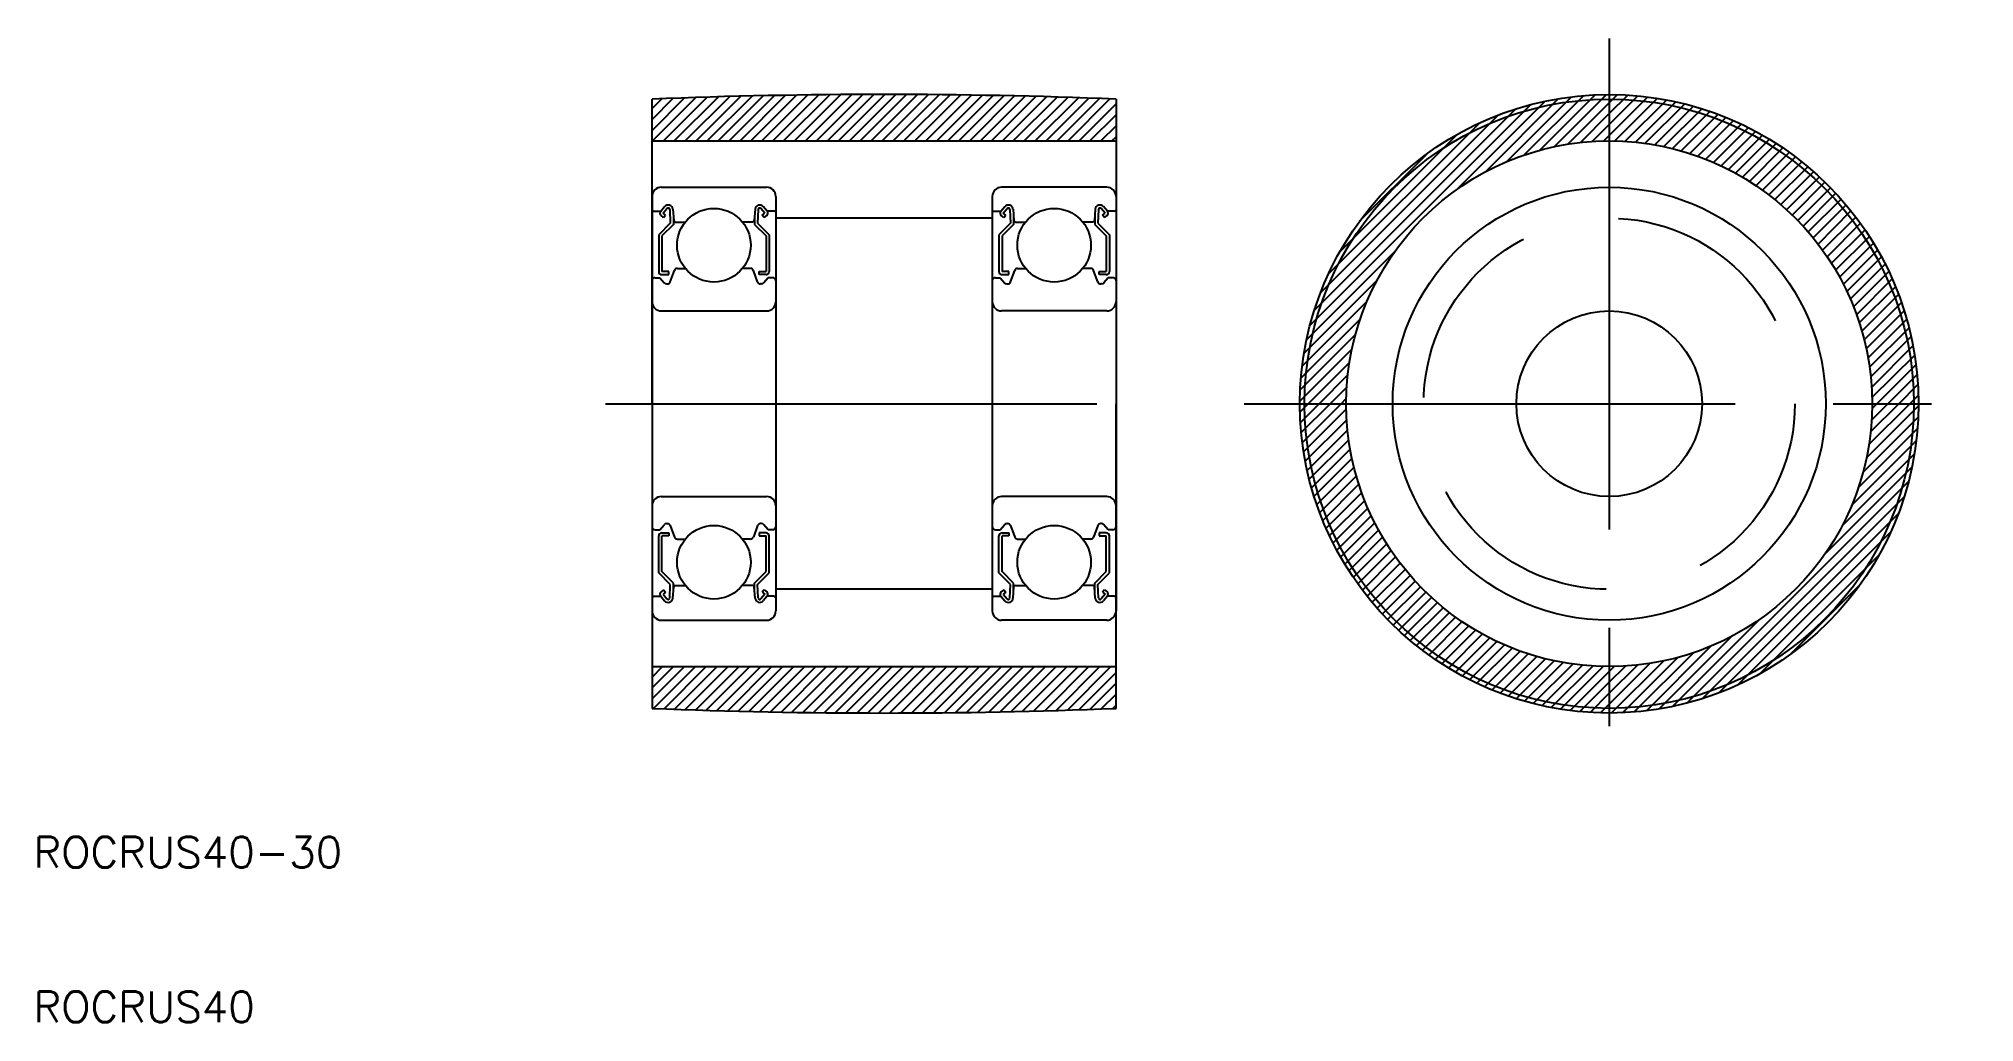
# Model space of a CAD drawing. Extents: x 10 to 135, y 10 to 74.
import ezdxf

# ---------------------------------------------------------------- set-up
doc = ezdxf.new("R2010")
doc.units = 0
doc.linetypes.add('CENTER', pattern=[50.8, 31.75, -6.35, 6.35, -6.35])
doc.linetypes.add('DASHED', pattern=[19.05, 12.7, -6.35])
doc.layers.get('0').update_dxf_attribs({"linetype": 'CONTINUOUS'})
doc.layers.add('CENTER', color=1, linetype='CENTER')
doc.styles.get("Standard").update_dxf_attribs({"font": 'txt.shx', "bigfont": 'extfont.shx'})

# ---------------------------------------------------------------- blocks, each defined once
blk = doc.blocks.new('*X3')
at = {"color": 0, "linetype": 'CONTINUOUS'}
for p, q in [((50, 67.68), (52.1, 69.78)), ((50, 68.38), (51.37, 69.75)), ((50, 69.09), (50.63, 69.72)), ((50.03, 67), (52.83, 69.8)), ((50.74, 67), (53.56, 69.83)), ((51.44, 67), (54.29, 69.85)), ((52.15, 67), (55.02, 69.87)), ((52.86, 67), (55.74, 69.89)), ((53.56, 67), (56.47, 69.9)), ((54.27, 67), (57.19, 69.92)), ((54.98, 67), (57.91, 69.93)), ((55.69, 67), (58.63, 69.95)), ((56.39, 67), (59.35, 69.96)), ((57.1, 67), (60.07, 69.97)), ((57.81, 67), (60.78, 69.98)), ((58.51, 67), (61.5, 69.98)), ((59.22, 67), (62.21, 69.99)), ((59.93, 67), (62.92, 69.99)), ((60.64, 67), (63.63, 70)), ((61.34, 67), (64.34, 70)), ((62.05, 67), (65.05, 70)), ((62.76, 67), (65.76, 70)), ((63.46, 67), (66.46, 70)), ((64.17, 67), (67.17, 69.99)), ((64.88, 67), (67.87, 69.99)), ((65.59, 67), (68.57, 69.98)), ((66.29, 67), (69.27, 69.98)), ((67, 67), (69.97, 69.97)), ((67.71, 67), (70.66, 69.96)), ((68.41, 67), (71.36, 69.95)), ((69.12, 67), (72.05, 69.93)), ((69.83, 67), (72.75, 69.92)), ((70.54, 67), (73.44, 69.91)), ((71.24, 67), (74.13, 69.89)), ((71.95, 67), (74.82, 69.87)), ((72.66, 67), (75.51, 69.85)), ((73.36, 67), (76.2, 69.83)), ((74.07, 67), (76.88, 69.81)), ((74.78, 67), (77.57, 69.79)), ((75.49, 67), (78.25, 69.77)), ((76.19, 67), (78.93, 69.74)), ((76.9, 67), (79.61, 69.72)), ((77.61, 67), (80, 69.39)), ((92.54, 55.06), (106.82, 69.35)), ((92.83, 56.06), (105.83, 69.06)), ((102.04, 63.86), (107.75, 69.57)), ((103.89, 65), (108.62, 69.73)), ((105.25, 65.65), (109.45, 69.85)), ((106.39, 66.09), (110.24, 69.93)), ((107.41, 66.4), (110.99, 69.98)), ((108.35, 66.63), (111.72, 70)), ((109.21, 66.79), (111.89, 69.46)), ((111.89, 69.46), (112.42, 69.99)), ((111.89, 68.76), (113.1, 69.96)), ((111.89, 68.05), (113.75, 69.91)), ((111.89, 67.34), (114.39, 69.84)), ((112.25, 67), (115.01, 69.76)), ((112.93, 66.97), (115.61, 69.65)), ((113.58, 66.92), (116.2, 69.53)), ((114.22, 66.84), (116.77, 69.4)), ((114.83, 66.74), (117.33, 69.25)), ((115.42, 66.63), (117.87, 69.08)), ((115.99, 66.5), (118.41, 68.91)), ((78.31, 67), (80, 68.69)), ((79.02, 67), (80, 67.98)), ((93.21, 57.15), (104.74, 68.68)), ((93.72, 58.37), (103.52, 68.16)), ((110.03, 66.9), (111.89, 68.76)), ((110.81, 66.97), (111.89, 68.05)), ((116.55, 66.35), (118.93, 68.72)), ((117.1, 66.18), (119.43, 68.52)), ((117.62, 66), (119.93, 68.31)), ((118.14, 65.81), (120.42, 68.09)), ((118.64, 65.6), (120.89, 67.86)), ((119.12, 65.38), (121.36, 67.62)), ((79.73, 67), (80, 67.27)), ((94.46, 59.81), (102.07, 67.43)), ((111.54, 67), (111.89, 67.34)), ((119.6, 65.15), (121.81, 67.36)), ((120.06, 64.91), (122.26, 67.1)), ((120.51, 64.65), (122.69, 66.83)), ((120.95, 64.38), (123.12, 66.55)), ((95.74, 61.8), (100.09, 66.15)), ((121.38, 64.1), (123.54, 66.26)), ((121.8, 63.81), (123.94, 65.96)), ((122.2, 63.51), (124.34, 65.65)), ((122.6, 63.2), (124.73, 65.33)), ((122.98, 62.88), (125.11, 65.01)), ((123.36, 62.55), (125.48, 64.67)), ((123.72, 62.2), (125.84, 64.33)), ((124.08, 61.85), (126.2, 63.97)), ((124.42, 61.49), (126.54, 63.61)), ((124.75, 61.11), (126.88, 63.24)), ((125.08, 60.73), (127.21, 62.86)), ((125.39, 60.33), (127.52, 62.47)), ((125.69, 59.93), (127.83, 62.07)), ((125.98, 59.51), (128.13, 61.67)), ((126.26, 59.08), (128.43, 61.25)), ((126.53, 58.64), (128.71, 60.82)), ((126.78, 58.19), (128.98, 60.39)), ((92.32, 54.14), (98.03, 59.85)), ((127.03, 57.73), (129.24, 59.94)), ((127.26, 57.26), (129.49, 59.49)), ((127.48, 56.77), (129.74, 59.03)), ((92.16, 53.27), (96.89, 58)), ((127.69, 56.27), (129.97, 58.55)), ((127.88, 55.76), (130.19, 58.07)), ((92.04, 52.44), (96.24, 56.64)), ((128.06, 55.23), (130.4, 57.57)), ((128.23, 54.69), (130.6, 57.06)), ((128.38, 54.13), (130.79, 56.54)), ((91.96, 51.65), (95.8, 55.5)), ((128.51, 53.56), (130.96, 56.01)), ((128.63, 52.97), (131.13, 55.47)), ((91.91, 50.9), (95.49, 54.48)), ((128.72, 52.36), (131.28, 54.91)), ((128.8, 51.73), (131.41, 54.34)), ((91.89, 50.17), (95.26, 53.54)), ((92.43, 50), (95.1, 52.67)), ((128.86, 51.07), (131.53, 53.75)), ((128.88, 50.4), (131.64, 53.15)), ((93.13, 50), (94.99, 51.86)), ((129.2, 50), (131.73, 52.53)), ((129.9, 50), (131.8, 51.9)), ((93.84, 50), (94.92, 51.08)), ((94.55, 50), (94.89, 50.34)), ((130.61, 50), (131.85, 51.24)), ((131.32, 50), (131.88, 50.56)), ((91.9, 49.47), (92.43, 50)), ((91.93, 48.79), (93.13, 50)), ((91.98, 48.14), (93.84, 50)), ((92.05, 47.5), (94.55, 50)), ((92.13, 46.88), (94.89, 49.64)), ((92.24, 46.28), (94.92, 48.96)), ((128.3, 45.57), (131.87, 49.14)), ((128.53, 46.5), (131.89, 49.86)), ((128.68, 47.37), (131.32, 50)), ((128.79, 48.18), (130.61, 50)), ((128.86, 48.95), (129.9, 50)), ((128.89, 49.69), (129.2, 50)), ((92.36, 45.69), (94.97, 48.3)), ((92.49, 45.12), (95.05, 47.67)), ((127.56, 43.42), (131.74, 47.6)), ((127.99, 44.56), (131.82, 48.39)), ((92.64, 44.56), (95.15, 47.06)), ((92.81, 44.02), (95.26, 46.47)), ((126.93, 42.08), (131.63, 46.77)), ((92.98, 43.48), (95.39, 45.89)), ((93.17, 42.96), (95.54, 45.34)), ((125.83, 40.27), (131.47, 45.91)), ((93.37, 42.46), (95.71, 44.79)), ((93.58, 41.96), (95.89, 44.27)), ((116.91, 30.64), (131.25, 44.98)), ((117.9, 30.92), (130.97, 43.99)), ((93.8, 41.47), (96.08, 43.75)), ((94.03, 41), (96.29, 43.25)), ((94.27, 40.53), (96.51, 42.77)), ((118.98, 31.3), (130.59, 42.91)), ((94.52, 40.08), (96.74, 42.29)), ((94.79, 39.63), (96.98, 41.83)), ((95.06, 39.2), (97.24, 41.38)), ((120.19, 31.81), (130.08, 41.69)), ((95.34, 38.77), (97.51, 40.94)), ((95.63, 38.35), (97.79, 40.51)), ((95.93, 37.95), (98.07, 40.09)), ((121.63, 32.53), (129.36, 40.26)), ((96.24, 37.55), (98.38, 39.69)), ((96.56, 37.16), (98.69, 39.29)), ((96.88, 36.78), (99.01, 38.9)), ((97.22, 36.41), (99.34, 38.53)), ((97.56, 36.04), (99.68, 38.17)), ((97.92, 35.69), (100.04, 37.81)), ((123.56, 33.76), (128.13, 38.33)), ((98.28, 35.35), (100.4, 37.47)), ((98.65, 35.01), (100.78, 37.14)), ((99.03, 34.68), (101.16, 36.81)), ((99.42, 34.36), (101.56, 36.5)), ((99.82, 34.06), (101.96, 36.2)), ((100.22, 33.75), (102.38, 35.91)), ((100.64, 33.46), (102.81, 35.63)), ((101.06, 33.18), (103.24, 35.36)), ((101.5, 32.91), (103.69, 35.11)), ((115.98, 30.42), (121.62, 36.06)), ((101.94, 32.65), (104.16, 34.86)), ((102.4, 32.4), (104.63, 34.63)), ((102.86, 32.15), (105.12, 34.41)), ((103.34, 31.92), (105.62, 34.2)), ((103.82, 31.7), (106.13, 34.01)), ((104.32, 31.49), (106.66, 33.83)), ((113.5, 30.07), (117.33, 33.9)), ((114.29, 30.14), (118.47, 34.33)), ((115.11, 30.26), (119.81, 34.96)), ((50, 30.91), (52.09, 33)), ((50, 31.62), (51.38, 33)), ((50, 32.32), (50.68, 33)), ((50.1, 30.3), (52.8, 33)), ((50.78, 30.27), (53.51, 33)), ((51.46, 30.24), (54.21, 33)), ((52.14, 30.22), (54.92, 33)), ((52.83, 30.2), (55.63, 33)), ((53.51, 30.18), (56.33, 33)), ((54.2, 30.16), (57.04, 33)), ((54.89, 30.14), (57.75, 33)), ((55.57, 30.12), (58.46, 33)), ((56.26, 30.1), (59.16, 33)), ((56.96, 30.09), (59.87, 33)), ((57.65, 30.07), (60.58, 33)), ((58.34, 30.06), (61.28, 33)), ((59.04, 30.05), (61.99, 33)), ((59.74, 30.04), (62.7, 33)), ((60.43, 30.03), (63.41, 33)), ((61.13, 30.02), (64.11, 33)), ((61.83, 30.01), (64.82, 33)), ((62.54, 30.01), (65.53, 33)), ((63.24, 30), (66.23, 33)), ((63.94, 30), (66.94, 33)), ((64.65, 30), (67.65, 33)), ((65.36, 30), (68.36, 33)), ((66.06, 30), (69.06, 33)), ((66.77, 30), (69.77, 33)), ((67.48, 30.01), (70.48, 33)), ((68.2, 30.01), (71.18, 33)), ((68.91, 30.02), (71.89, 33)), ((69.63, 30.03), (72.6, 33)), ((70.34, 30.04), (73.31, 33)), ((71.06, 30.05), (74.01, 33)), ((71.78, 30.06), (74.72, 33)), ((72.5, 30.08), (75.43, 33)), ((73.22, 30.09), (76.13, 33)), ((73.95, 30.11), (76.84, 33)), ((74.67, 30.12), (77.55, 33)), ((75.4, 30.14), (78.25, 33)), ((76.13, 30.17), (78.96, 33)), ((76.86, 30.19), (79.67, 33)), ((77.59, 30.21), (80, 32.62)), ((104.83, 31.29), (107.2, 33.66)), ((105.35, 31.1), (107.76, 33.51)), ((105.88, 30.92), (108.33, 33.38)), ((106.42, 30.76), (108.92, 33.26)), ((106.98, 30.61), (109.53, 33.16)), ((107.55, 30.48), (110.16, 33.09)), ((108.14, 30.36), (110.82, 33.03)), ((108.74, 30.25), (111.49, 33)), ((109.36, 30.16), (111.89, 32.69)), ((111.89, 30.57), (114.52, 33.21)), ((111.89, 31.28), (113.71, 33.1)), ((111.89, 31.99), (112.94, 33.03)), ((111.89, 32.69), (112.2, 33)), ((112.02, 30), (115.39, 33.36)), ((112.75, 30.02), (116.32, 33.59)), ((78.32, 30.24), (80, 31.92)), ((109.99, 30.09), (111.89, 31.99)), ((79.05, 30.26), (80, 31.21)), ((79.79, 30.29), (80, 30.5)), ((110.65, 30.04), (111.89, 31.28)), ((111.33, 30.01), (111.89, 30.57))]:
    blk.add_line(p, q, dxfattribs=at)

msp = doc.modelspace()

# ---------------------------------------------------------------- linework, layer by layer
at = {"color": 7, "linetype": 'CONTINUOUS'}
for p, q in [((50, 50), (50, 69.7)), ((80, 69.7), (80, 50)), ((50, 67), (80, 67)), ((50.6, 64), (57.4, 64)), ((79.4, 64), (72.6, 64)), ((50, 63.4), (50, 36.6)), ((50.56, 62.45), (50.81, 62.75)), ((50.71, 62.32), (50.96, 62.62)), ((51.34, 62.58), (51.4, 61.84)), ((56.66, 62.58), (56.6, 61.84)), ((57.29, 62.32), (57.04, 62.62)), ((57.44, 62.45), (57.19, 62.75)), ((58, 63.4), (58, 36.6)), ((72, 63.4), (72, 36.6)), ((72.56, 62.45), (72.81, 62.75)), ((72.71, 62.32), (72.96, 62.62)), ((73.34, 62.58), (73.4, 61.84)), ((78.66, 62.58), (78.6, 61.84)), ((79.29, 62.32), (79.04, 62.62)), ((79.44, 62.45), (79.19, 62.75)), ((80, 63.4), (80, 36.6)), ((50.1, 62.45), (50.56, 62.45)), ((51.18, 61.68), (50.43, 60.93)), ((50.74, 62.04), (50.58, 62.17)), ((51.38, 61.6), (50.63, 60.85)), ((50.87, 62.19), (50.71, 62.32)), ((50.74, 62.04), (50.87, 62.19)), ((51.14, 62.56), (51.18, 61.68)), ((51.38, 62.07), (51.38, 61.6)), ((51.5, 61.75), (52.15, 61.75)), ((56.5, 61.75), (55.85, 61.75)), ((56.62, 62.07), (56.62, 61.6)), ((56.62, 61.6), (57.37, 60.85)), ((56.86, 62.56), (56.82, 61.68)), ((56.82, 61.68), (57.57, 60.93)), ((57.13, 62.19), (57.29, 62.32)), ((57.26, 62.04), (57.13, 62.19)), ((57.26, 62.04), (57.42, 62.17)), ((57.9, 62.45), (57.44, 62.45)), ((72, 62), (58, 62)), ((72.1, 62.45), (72.56, 62.45)), ((73.18, 61.68), (72.43, 60.93)), ((72.74, 62.04), (72.58, 62.17)), ((73.38, 61.6), (72.63, 60.85)), ((72.87, 62.19), (72.71, 62.32)), ((72.74, 62.04), (72.87, 62.19)), ((73.14, 62.56), (73.18, 61.68)), ((73.38, 62.07), (73.38, 61.6)), ((73.5, 61.75), (74.15, 61.75)), ((78.5, 61.75), (77.85, 61.75)), ((78.62, 62.07), (78.62, 61.6)), ((78.62, 61.6), (79.37, 60.85)), ((78.86, 62.56), (78.82, 61.68)), ((78.82, 61.68), (79.57, 60.93)), ((79.13, 62.19), (79.29, 62.32)), ((79.26, 62.04), (79.13, 62.19)), ((79.26, 62.04), (79.42, 62.17)), ((79.9, 62.45), (79.44, 62.45)), ((50.43, 60.93), (50.43, 58.55)), ((50.63, 60.85), (50.63, 58.55)), ((57.37, 60.85), (57.37, 58.55)), ((57.57, 60.93), (57.57, 58.55)), ((72.43, 60.93), (72.43, 58.55)), ((72.63, 60.85), (72.63, 58.55)), ((79.37, 60.85), (79.37, 58.55)), ((79.57, 60.93), (79.57, 58.55)), ((50.2, 58.15), (50.5, 58.15)), ((50.5, 58.15), (50.78, 57.82)), ((51.08, 58.55), (50.63, 58.55)), ((50.63, 58.35), (51.08, 58.35)), ((50.93, 57.75), (50.99, 57.75)), ((51.08, 58.35), (51.08, 58.55)), ((51.18, 57.88), (51.45, 58.62)), ((51.64, 58.75), (52.15, 58.75)), ((56.36, 58.75), (55.85, 58.75)), ((56.82, 57.88), (56.55, 58.62)), ((56.92, 58.55), (57.37, 58.55)), ((56.92, 58.35), (56.92, 58.55)), ((57.37, 58.35), (56.92, 58.35)), ((57.07, 57.75), (57.01, 57.75)), ((57.5, 58.15), (57.22, 57.82)), ((57.8, 58.15), (57.5, 58.15)), ((72.2, 58.15), (72.5, 58.15)), ((72.5, 58.15), (72.78, 57.82)), ((73.08, 58.55), (72.63, 58.55)), ((72.63, 58.35), (73.08, 58.35)), ((72.93, 57.75), (72.99, 57.75)), ((73.08, 58.35), (73.08, 58.55)), ((73.18, 57.88), (73.45, 58.62)), ((73.64, 58.75), (74.15, 58.75)), ((78.36, 58.75), (77.85, 58.75)), ((78.82, 57.88), (78.55, 58.62)), ((78.92, 58.35), (78.92, 58.55)), ((78.92, 58.55), (79.37, 58.55)), ((79.37, 58.35), (78.92, 58.35)), ((79.07, 57.75), (79.01, 57.75)), ((79.5, 58.15), (79.22, 57.82)), ((79.8, 58.15), (79.5, 58.15)), ((50.6, 56), (57.4, 56)), ((79.4, 56), (72.6, 56)), ((50, 50), (50, 30.3)), ((80, 30.3), (80, 50)), ((50.6, 44), (57.4, 44)), ((79.4, 44), (72.6, 44)), ((50.2, 41.85), (50.5, 41.85)), ((50.43, 39.07), (50.43, 41.45)), ((50.5, 41.85), (50.78, 42.18)), ((50.63, 41.65), (51.08, 41.65)), ((51.08, 41.45), (50.63, 41.45)), ((50.63, 39.15), (50.63, 41.45)), ((50.93, 42.25), (50.99, 42.25)), ((51.08, 41.65), (51.08, 41.45)), ((51.18, 42.12), (51.45, 41.38)), ((56.82, 42.12), (56.55, 41.38)), ((56.92, 41.65), (56.92, 41.45)), ((57.37, 41.65), (56.92, 41.65)), ((56.92, 41.45), (57.37, 41.45)), ((57.07, 42.25), (57.01, 42.25)), ((57.5, 41.85), (57.22, 42.18)), ((57.37, 39.15), (57.37, 41.45)), ((57.8, 41.85), (57.5, 41.85)), ((57.57, 39.07), (57.57, 41.45)), ((72.2, 41.85), (72.5, 41.85)), ((72.43, 39.07), (72.43, 41.45)), ((72.5, 41.85), (72.78, 42.18)), ((72.63, 41.65), (73.08, 41.65)), ((72.63, 39.15), (72.63, 41.45)), ((73.08, 41.45), (72.63, 41.45)), ((72.93, 42.25), (72.99, 42.25)), ((73.08, 41.65), (73.08, 41.45)), ((73.18, 42.12), (73.45, 41.38)), ((78.82, 42.12), (78.55, 41.38)), ((78.92, 41.65), (78.92, 41.45)), ((79.37, 41.65), (78.92, 41.65)), ((78.92, 41.45), (79.37, 41.45)), ((79.07, 42.25), (79.01, 42.25)), ((79.5, 41.85), (79.22, 42.18)), ((79.37, 39.15), (79.37, 41.45)), ((79.8, 41.85), (79.5, 41.85)), ((79.57, 39.07), (79.57, 41.45)), ((51.64, 41.25), (52.15, 41.25)), ((51.77, 41.25), (51.77, 41.25)), ((51.89, 41.25), (51.89, 41.25)), ((56.36, 41.25), (55.85, 41.25)), ((73.64, 41.25), (74.15, 41.25)), ((78.36, 41.25), (77.85, 41.25)), ((78.11, 41.25), (78.11, 41.25)), ((78.23, 41.25), (78.23, 41.25)), ((51.18, 38.32), (50.43, 39.07)), ((51.38, 38.4), (50.63, 39.15)), ((56.62, 38.4), (57.37, 39.15)), ((56.82, 38.32), (57.57, 39.07)), ((73.18, 38.32), (72.43, 39.07)), ((73.38, 38.4), (72.63, 39.15)), ((78.62, 38.4), (79.37, 39.15)), ((78.82, 38.32), (79.57, 39.07)), ((50.1, 37.55), (50.56, 37.55)), ((50.56, 37.55), (50.81, 37.25)), ((50.74, 37.96), (50.58, 37.83)), ((50.87, 37.81), (50.71, 37.68)), ((50.71, 37.68), (50.96, 37.38)), ((50.74, 37.96), (50.87, 37.81)), ((51.14, 37.44), (51.18, 38.32)), ((51.34, 37.42), (51.4, 38.16)), ((51.38, 37.93), (51.38, 38.4)), ((51.5, 38.25), (52.15, 38.25)), ((56.5, 38.25), (55.85, 38.25)), ((56.66, 37.42), (56.6, 38.16)), ((56.62, 37.93), (56.62, 38.4)), ((56.86, 37.44), (56.82, 38.32)), ((57.29, 37.68), (57.04, 37.38)), ((57.26, 37.96), (57.13, 37.81)), ((57.13, 37.81), (57.29, 37.68)), ((57.44, 37.55), (57.19, 37.25)), ((57.26, 37.96), (57.42, 37.83)), ((57.9, 37.55), (57.44, 37.55)), ((72, 38), (58, 38)), ((72.1, 37.55), (72.56, 37.55)), ((72.56, 37.55), (72.81, 37.25)), ((72.74, 37.96), (72.58, 37.83)), ((72.87, 37.81), (72.71, 37.68)), ((72.71, 37.68), (72.96, 37.38)), ((72.74, 37.96), (72.87, 37.81)), ((73.14, 37.44), (73.18, 38.32)), ((73.34, 37.42), (73.4, 38.16)), ((73.38, 37.93), (73.38, 38.4)), ((73.5, 38.25), (74.15, 38.25)), ((78.5, 38.25), (77.85, 38.25)), ((78.66, 37.42), (78.6, 38.16)), ((78.62, 37.93), (78.62, 38.4)), ((78.86, 37.44), (78.82, 38.32)), ((79.29, 37.68), (79.04, 37.38)), ((79.26, 37.96), (79.13, 37.81)), ((79.13, 37.81), (79.29, 37.68)), ((79.44, 37.55), (79.19, 37.25)), ((79.26, 37.96), (79.42, 37.83)), ((79.9, 37.55), (79.44, 37.55)), ((50.6, 36), (57.4, 36)), ((79.4, 36), (72.6, 36)), ((50, 33), (80, 33))]:
    msp.add_line(p, q, dxfattribs=at)
for centre, radius in [((111.89, 50), 20), ((111.89, 50), 19.7), ((111.89, 50), 17), ((111.89, 50), 14), ((54, 60.25), 2.38), ((76, 60.25), 2.38), ((111.89, 50), 6), ((54, 39.75), 2.38), ((76, 39.75), 2.38)]:
    msp.add_circle(centre, radius, dxfattribs=at)
at = {"color": 3, "linetype": 'DASHED'}
msp.add_circle((111.89, 50), 12, dxfattribs=at)
at = {"color": 7, "linetype": 'CONTINUOUS'}
for centre, radius, start, end in [((65, -305.15), 375.15, 87.7085, 92.2915), ((50.6, 63.4), 0.6, 90, 180), ((57.4, 63.4), 0.6, 0, 90), ((72.6, 63.4), 0.6, 90, 180), ((79.4, 63.4), 0.6, 0, 90), ((51.04, 62.55), 0.3, 4.9968, 140.002), ((51.04, 62.56), 0.1, 2.8198, 140.0022), ((56.96, 62.55), 0.3, 39.998, 175.0032), ((56.96, 62.56), 0.1, 39.9978, 177.1802), ((73.04, 62.55), 0.3, 4.9968, 140.002), ((73.04, 62.56), 0.1, 2.8198, 140.0022), ((78.96, 62.55), 0.3, 39.998, 175.0032), ((78.96, 62.56), 0.1, 39.9978, 177.1802), ((50.1, 62.55), 0.1, 180, 270), ((50.71, 62.32), 0.2, 140.002, 230.0863), ((51.5, 61.85), 0.1, 184.9968, 269.9991), ((56.5, 61.85), 0.1, 270.0009, 355.0032), ((57.29, 62.32), 0.2, 309.9137, 39.998), ((57.9, 62.55), 0.1, 270, 0), ((72.1, 62.55), 0.1, 180, 270), ((72.71, 62.32), 0.2, 140.002, 230.0863), ((73.5, 61.85), 0.1, 184.9968, 269.9991), ((78.5, 61.85), 0.1, 270.0009, 355.0032), ((79.29, 62.32), 0.2, 309.9137, 39.998), ((79.9, 62.55), 0.1, 270, 0), ((50.2, 57.95), 0.2, 90, 180), ((50.63, 58.55), 0.2, 180, 270), ((50.93, 57.95), 0.2, 219.9952, 270), ((50.99, 57.95), 0.2, 270, 339.9916), ((51.64, 58.55), 0.2, 90, 159.9916), ((56.36, 58.55), 0.2, 20.0084, 90), ((57.01, 57.95), 0.2, 200.0084, 270), ((57.07, 57.95), 0.2, 270, 320.0048), ((57.37, 58.55), 0.2, 270, 0), ((57.8, 57.95), 0.2, 0, 90), ((72.2, 57.95), 0.2, 90, 180), ((72.63, 58.55), 0.2, 180, 270), ((72.93, 57.95), 0.2, 219.9952, 270), ((72.99, 57.95), 0.2, 270, 339.9916), ((73.64, 58.55), 0.2, 90, 159.9916), ((78.36, 58.55), 0.2, 20.0084, 90), ((79.01, 57.95), 0.2, 200.0084, 270), ((79.07, 57.95), 0.2, 270, 320.0048), ((79.37, 58.55), 0.2, 270, 0), ((79.8, 57.95), 0.2, 0, 90), ((50.6, 56.6), 0.6, 180, 270), ((57.4, 56.6), 0.6, 270, 0), ((72.6, 56.6), 0.6, 180, 270), ((79.4, 56.6), 0.6, 270, 0), ((50.6, 43.4), 0.6, 90, 180), ((57.4, 43.4), 0.6, 0, 90), ((72.6, 43.4), 0.6, 90, 180), ((79.4, 43.4), 0.6, 0, 90), ((50.2, 42.05), 0.2, 180, 270), ((50.63, 41.45), 0.2, 90, 180), ((50.93, 42.05), 0.2, 90, 140.0048), ((50.99, 42.05), 0.2, 20.0084, 90), ((51.64, 41.45), 0.2, 200.0084, 270), ((56.36, 41.45), 0.2, 270, 339.9916), ((57.01, 42.05), 0.2, 90, 159.9916), ((57.07, 42.05), 0.2, 39.9952, 90), ((57.37, 41.45), 0.2, 0, 90), ((57.8, 42.05), 0.2, 270, 0), ((72.2, 42.05), 0.2, 180, 270), ((72.63, 41.45), 0.2, 90, 180), ((72.93, 42.05), 0.2, 90, 140.0048), ((72.99, 42.05), 0.2, 20.0084, 90), ((73.64, 41.45), 0.2, 200.0084, 270), ((78.36, 41.45), 0.2, 270, 339.9916), ((79.01, 42.05), 0.2, 90, 159.9916), ((79.07, 42.05), 0.2, 39.9952, 90), ((79.37, 41.45), 0.2, 0, 90), ((79.8, 42.05), 0.2, 270, 0), ((50.1, 37.45), 0.1, 90, 180), ((50.71, 37.68), 0.2, 129.9137, 219.998), ((51.5, 38.15), 0.1, 90.0009, 175.0032), ((56.5, 38.15), 0.1, 4.9968, 89.9991), ((57.29, 37.68), 0.2, 320.002, 50.0863), ((57.9, 37.45), 0.1, 0, 90), ((72.1, 37.45), 0.1, 90, 180), ((72.71, 37.68), 0.2, 129.9137, 219.998), ((73.5, 38.15), 0.1, 90.0009, 175.0032), ((78.5, 38.15), 0.1, 4.9968, 89.9991), ((79.29, 37.68), 0.2, 320.002, 50.0863), ((79.9, 37.45), 0.1, 0, 90), ((50.6, 36.6), 0.6, 180, 270), ((51.04, 37.45), 0.3, 219.998, 355.0032), ((51.04, 37.44), 0.1, 219.9978, 357.1802), ((56.96, 37.45), 0.3, 184.9968, 320.002), ((56.96, 37.44), 0.1, 182.8198, 320.0022), ((57.4, 36.6), 0.6, 270, 0), ((72.6, 36.6), 0.6, 180, 270), ((73.04, 37.45), 0.3, 219.998, 355.0032), ((73.04, 37.44), 0.1, 219.9978, 357.1802), ((78.96, 37.45), 0.3, 184.9968, 320.002), ((78.96, 37.44), 0.1, 182.8198, 320.0022), ((79.4, 36.6), 0.6, 270, 0), ((65, 405.15), 375.15, 267.7085, 272.2915)]:
    msp.add_arc(centre, radius, start, end, dxfattribs=at)
at = {"layer": 'CENTER', "color": 1, "linetype": 'CENTER'}
for p, q in [((111.89, 73.61), (111.89, 26.39)), ((47, 50), (83, 50)), ((88.28, 50), (135.49, 50))]:
    msp.add_line(p, q, dxfattribs=at)

# ---------------------------------------------------------------- block references
at = {"color": 3, "linetype": 'CONTINUOUS'}
msp.add_blockref('*X3', (0, 0), dxfattribs=at)

# ---------------------------------------------------------------- texts
at = {"color": 7, "linetype": 'CONTINUOUS'}
for s, p in [('ROCRUS40-30', (10, 20)), ('ROCRUS40', (10, 10))]:
    msp.add_text(s, height=2, dxfattribs=at).set_placement(p)

doc.saveas('drawing.dxf')
